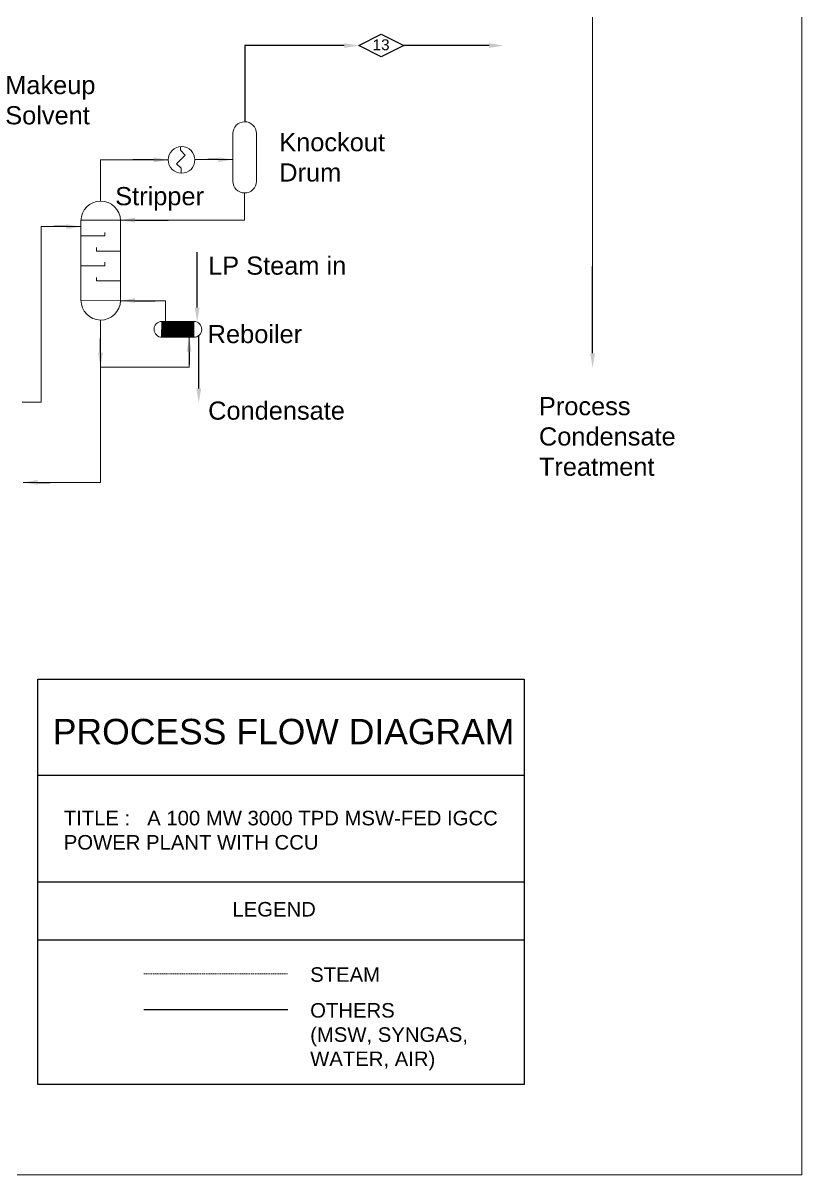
# Model space of a CAD drawing. Header units: millimetres. Extents: x 0 to 796, y 0 to 327.
# Drawn here: x 354.7 to 462, y 0 to 158.6 of the extents above; entities that cross this region are included whole.
import ezdxf
from ezdxf import colors
from ezdxf.entities.mleader import LeaderData, LeaderLine
from ezdxf.enums import TextEntityAlignment as Align
from ezdxf.math import Vec2, Vec3

# ---------------------------------------------------------------- set-up
doc = ezdxf.new("R2010")
doc.units = ezdxf.units.MM
doc.header["$LTSCALE"] = 0.25
doc.header["$MEASUREMENT"] = 0
doc.linetypes.add('ACAD_ISO02W100', pattern=[15, 12, -3])
doc.styles.get("Standard").update_dxf_attribs({"font": 'arial.ttf', "height": 1.5})

# ---------------------------------------------------------------- blocks, each defined once
blk = doc.blocks.new('DIM')
blk.add_lwpolyline([(0, 0), (3.09, 1.55), (6.18, 0), (3.09, -1.55)], close=True)
blk.add_attdef('1', text='', height=2.5).set_placement((2.88, -1.19), align=Align.CENTER)

msp = doc.modelspace()

# ---------------------------------------------------------------- linework, layer by layer
at = {"lineweight": 9}
for p, q in [((433.17, 187.53), (433.17, 125.07)), ((383.63, 143.42), (383.63, 136.82)), ((386.89, 143.39), (386.89, 136.79)), ((365.41, 134.08), (365.41, 139.74)), ((365.41, 139.74), (374.73, 139.74)), ((378.41, 139.78), (383.63, 139.78)), ((385.25, 135.19), (385.25, 131.45)), ((357.26, 106.37), (357.26, 130.55)), ((357.26, 130.55), (362.71, 130.55)), ((362.71, 131.45), (362.71, 120.41)), ((362.71, 131.45), (368.16, 131.45)), ((385.25, 131.45), (368.16, 131.45)), ((368.16, 131.4), (368.16, 120.36)), ((362.71, 129.28), (365.99, 129.28)), ((365.99, 129.28), (365.99, 129.76)), ((364.88, 127.19), (364.88, 127.67)), ((368.16, 127.19), (364.88, 127.19)), ((365.99, 125.16), (365.99, 125.64)), ((362.71, 125.16), (365.99, 125.16)), ((364.88, 123.07), (364.88, 123.55)), ((368.16, 123.07), (364.88, 123.07)), ((362.71, 120.41), (368.16, 120.36)), ((374.37, 120.36), (368.16, 120.36)), ((374.37, 117.51), (374.37, 120.36)), ((365.41, 117.69), (365.41, 95.35)), ((373.85, 117.51), (373.83, 115.32)), ((378.28, 117.37), (373.84, 117.37)), ((373.85, 117.51), (378.28, 117.51)), ((378.28, 117.51), (378.28, 115.32)), ((378.28, 117.26), (373.84, 117.26)), ((378.28, 117.26), (373.84, 117.26)), ((378.28, 117.16), (373.84, 117.16)), ((378.28, 117.16), (373.84, 117.16)), ((378.28, 117.05), (373.84, 117.05)), ((378.28, 117.05), (373.84, 117.05)), ((378.28, 116.95), (373.84, 116.95)), ((378.28, 116.94), (373.84, 116.94)), ((378.28, 116.83), (373.84, 116.83)), ((378.28, 116.83), (373.84, 116.83)), ((378.28, 116.73), (373.84, 116.73)), ((378.28, 116.72), (373.84, 116.72)), ((378.28, 116.62), (373.84, 116.62)), ((378.28, 116.62), (373.84, 116.62)), ((378.28, 116.52), (373.84, 116.52)), ((378.28, 116.52), (373.84, 116.52)), ((378.28, 116.42), (373.84, 116.42)), ((378.28, 116.41), (373.84, 116.41)), ((378.28, 116.31), (373.84, 116.31)), ((378.28, 116.31), (373.84, 116.31)), ((378.28, 116.21), (373.84, 116.21)), ((378.28, 116.21), (373.84, 116.21)), ((378.28, 116.1), (373.84, 116.1)), ((378.28, 116.1), (373.84, 116.1)), ((378.28, 116), (373.84, 116)), ((378.28, 115.99), (373.84, 115.99)), ((378.28, 115.88), (373.84, 115.88)), ((378.28, 115.88), (373.84, 115.88)), ((378.28, 115.78), (373.84, 115.78)), ((378.28, 115.77), (373.84, 115.77)), ((373.83, 115.32), (378.26, 115.32)), ((378.28, 115.67), (373.84, 115.67)), ((378.28, 115.67), (373.84, 115.67)), ((378.28, 115.57), (373.84, 115.57)), ((378.28, 115.57), (373.84, 115.57)), ((378.28, 115.47), (373.84, 115.47)), ((377.61, 111.21), (377.61, 115.32)), ((365.41, 111.21), (374.67, 111.21)), ((374.67, 111.21), (377.61, 111.21)), ((354.61, 106.37), (357.26, 106.37)), ((365.41, 95.35), (354.74, 95.33))]:
    msp.add_line(p, q, dxfattribs=at)
for p, q in [((356.78, 55.04), (423.73, 55.04)), ((423.73, 53.63), (423.73, 12.45)), ((356.78, 40.36), (423.73, 40.36)), ((356.78, 32.38), (423.73, 32.38)), ((371.39, 22.78), (391.19, 22.78))]:
    msp.add_line(p, q)
at = {"linetype": 'ACAD_ISO02W100', "lineweight": 9, "ltscale": 0.05}
msp.add_line((371.39, 27.71), (391.19, 27.71), dxfattribs=at)
at = {"color": 7, "lineweight": 9, "true_color": 0xffffff}
msp.add_lwpolyline([(0, 326.7), (0, 0), (462, 0), (462, 326.7)], close=True, dxfattribs=at)
at = {"lineweight": 9}
for points in [[(375.89, 139.21), (377.07, 140.4), (376.41, 141.06), (376.41, 141.58)], [(376.5, 137.9), (376.5, 138.6), (375.89, 139.21)]]:
    msp.add_lwpolyline(points, dxfattribs=at)
msp.add_lwpolyline([(356.78, 68.26), (423.73, 68.26), (423.73, 12.45), (356.78, 12.45)], close=True)
msp.add_circle((376.57, 139.74), 1.84, dxfattribs=at)
for centre, radius, start, end in [((385.26, 143.36), 1.63, 1.032, 180), ((385.26, 136.82), 1.63, 180, 358.968), ((365.44, 131.35), 2.72, 1.032, 180), ((365.44, 120.41), 2.72, 180, 358.968), ((373.87, 116.41), 1.09, 91.032, 270), ((378.26, 116.41), 1.09, 270, 88.968)]:
    msp.add_arc(centre, radius, start, end, dxfattribs=at)

# ---------------------------------------------------------------- block references
ref = msp.add_blockref('DIM', (400.98, 155.48), dxfattribs=at)
ref.add_attrib('1', '13', dxfattribs={"height": 1.5}).set_placement((404.05, 154.84), align=Align.CENTER)

# ---------------------------------------------------------------- texts
at = {"lineweight": 9, "char_height": 2.5, "attachment_point": 1}
for s, width, insert in [('Makeup Solvent', 2.4753, (352.29, 151.3)), ('Knockout Drum', 2.4753, (390.02, 143.43)), ('Stripper', 2.4753, (367.43, 136)), ('LP Steam in', 21.8764, (380.23, 126.44)), ('Reboiler', 2.4753, (380.17, 117.02)), ('Condensate', 2.4753, (380.23, 106.48))]:
    msp.add_mtext_dynamic_manual_height_columns(s, width=width, gutter_width=1, heights=[0], dxfattribs=dict(at, insert=insert))
at = {"lineweight": 9, "attachment_point": 1}
for s, insert, char_height, width in [('Process Condensate\\PTreatment', (425.78, 107.09), 2.5, 10.0636), ('PROCESS FLOW DIAGRAM ', (358.84, 62.79), 3.5, 76.3876), ('TITLE :   A 100 MW 3000 TPD MSW-FED IGCC ^I^I^I    POWER PLANT WITH CCU ', (360.35, 50.13), 2, 78.2897), ('LEGEND ', (383.57, 37.58), 2, 17.4767), ('STEAM', (394.28, 28.59), 2, 10.2997), ('OTHERS^J(MSW, SYNGAS,\\PWATER, AIR)', (394.28, 23.66), 2, 22.167)]:
    msp.add_mtext(s, dxfattribs=dict(at, insert=insert, char_height=char_height, width=width))

# ---------------------------------------------------------------- leaders
at = {"lineweight": 9}
ml = msp.add_multileader_mtext('Standard', dxfattribs=at)
ml.set_content('')
ml.set_leader_properties()
ml.build(insert=Vec2(0, 0))
ml.multileader.update_dxf_attribs({"has_dogleg": 0, "dogleg_length": 0, "arrow_head_size": 2})
ctx = ml.context
ctx.base_point, ctx.char_height, ctx.arrow_head_size, ctx.landing_gap_size, ctx.plane_origin = Vec3(385.26, 144.99), 0.18, 2, 0.09, Vec3(400.98, 155.48)
notes = []
notes.append((ctx, [(0, (1, 1, 0), (385.26, 144.99), (-1, 0), 0, [(0, [(400.98, 155.48), (385.26, 155.48)], 0, [])])]))
ctx.mtext, ml.multileader.dxf.content_type = None, 0
ml = msp.add_multileader_mtext('Standard', dxfattribs=at)
ml.set_content('')
ml.set_leader_properties()
ml.build(insert=Vec2(0, 0))
ml.multileader.update_dxf_attribs({"has_dogleg": 0, "dogleg_length": 0, "arrow_head_size": 2})
ctx = ml.context
ctx.base_point, ctx.char_height, ctx.arrow_head_size, ctx.landing_gap_size, ctx.plane_origin = Vec3(407.17, 159.39), 0.18, 2, 0.09, Vec3(420.91, 155.48)
notes.append((ctx, [(0, (1, 1, 0), (407.17, 155.48), (-1, 0), 0, [(0, [(420.91, 155.48)], 0, [])])]))
ctx.mtext, ml.multileader.dxf.content_type = None, 0
ml = msp.add_multileader_mtext('Standard', dxfattribs=at)
ml.set_content('', color=256)
ml.set_leader_properties()
ml.build(insert=Vec2(0, 0))
ml.multileader.update_dxf_attribs({"has_dogleg": 0, "dogleg_length": 0, "arrow_head_size": 2})
ctx = ml.context
ctx.base_point, ctx.char_height, ctx.arrow_head_size, ctx.landing_gap_size, ctx.plane_origin = Vec3(369.67, 139.74), 0.18, 2, 0.09, Vec3(374.73, 139.74)
ctx.text_align_type = 2
notes.append((ctx, [(0, (1, 1, 0), (369.85, 139.74), (-1, 0), 0, [(0, [(374.73, 139.74)], 0, [])])]))
ctx.mtext.insert, ctx.mtext.alignment, ctx.mtext.flow_direction = Vec3(369.76, 139.83), 3, 5
ml = msp.add_multileader_mtext('Standard', dxfattribs=at)
ml.set_content('', color=256)
ml.set_leader_properties()
ml.build(insert=Vec2(0, 0))
ml.multileader.update_dxf_attribs({"has_dogleg": 0, "dogleg_length": 0, "arrow_head_size": 2})
ctx = ml.context
ctx.base_point, ctx.char_height, ctx.arrow_head_size, ctx.landing_gap_size, ctx.plane_origin = Vec3(380.03, 139.78), 0.18, 2, 0.09, Vec3(383.63, 139.78)
ctx.text_align_type = 2
notes.append((ctx, [(0, (1, 1, 0), (380.21, 139.78), (-1, 0), 0, [(0, [(383.63, 139.78)], 0, [])])]))
ctx.mtext.insert, ctx.mtext.alignment, ctx.mtext.flow_direction = Vec3(380.12, 139.87), 3, 5
ml = msp.add_multileader_mtext('Standard', dxfattribs=at)
ml.set_content('', color=256)
ml.set_leader_properties()
ml.build(insert=Vec2(0, 0))
ml.multileader.update_dxf_attribs({"has_dogleg": 0, "dogleg_length": 0, "arrow_head_size": 2})
ctx = ml.context
ctx.base_point, ctx.char_height, ctx.arrow_head_size, ctx.landing_gap_size, ctx.plane_origin = Vec3(374.74, 131.45), 0.18, 2, 0.09, Vec3(368.16, 131.45)
ctx.text_align_type = 2
notes.append((ctx, [(0, (1, 1, 0), (374.74, 131.45), (1, 0), 0, [(0, [(368.16, 131.45)], 0, [])])]))
ctx.mtext.insert, ctx.mtext.alignment, ctx.mtext.flow_direction = Vec3(374.83, 131.54), 3, 5
ml = msp.add_multileader_mtext('Standard', dxfattribs=at)
ml.set_content('', color=256)
ml.set_leader_properties()
ml.build(insert=Vec2(0, 0))
ml.multileader.update_dxf_attribs({"has_dogleg": 0, "dogleg_length": 0, "arrow_head_size": 2})
ctx = ml.context
ctx.base_point, ctx.char_height, ctx.arrow_head_size, ctx.landing_gap_size, ctx.plane_origin = Vec3(358.82, 130.55), 0.18, 2, 0.09, Vec3(362.71, 130.55)
ctx.text_align_type = 2
notes.append((ctx, [(0, (1, 1, 0), (359, 130.55), (-1, 0), 0, [(0, [(362.71, 130.55)], 0, [])])]))
ctx.mtext.insert, ctx.mtext.alignment, ctx.mtext.flow_direction = Vec3(358.91, 130.64), 3, 5
at = {"linetype": 'ACAD_ISO02W100', "lineweight": 9, "ltscale": 0.05}
ml = msp.add_multileader_mtext('Standard', dxfattribs=at)
ml.set_content('')
ml.set_leader_properties()
ml.build(insert=Vec2(0, 0))
ml.multileader.update_dxf_attribs({"has_dogleg": 0, "dogleg_length": 0, "arrow_head_size": 2})
ctx = ml.context
ctx.base_point, ctx.char_height, ctx.arrow_head_size, ctx.landing_gap_size, ctx.plane_origin = Vec3(378.53, 121.39), 0.18, 2, 0.09, Vec3(378.72, 117.41)
notes.append((ctx, [(1, (1, 1, 0), (378.72, 127.04), (-1, 0), 0, [(0, [(378.72, 117.41)], 0, [])])]))
ctx.mtext, ml.multileader.dxf.content_type = None, 0
at = {"lineweight": 9}
ml = msp.add_multileader_mtext('Standard', dxfattribs=at)
ml.set_content('')
ml.set_leader_properties()
ml.build(insert=Vec2(0, 0))
ml.multileader.update_dxf_attribs({"has_dogleg": 0, "dogleg_length": 0, "arrow_head_size": 2})
ctx = ml.context
ctx.base_point, ctx.char_height, ctx.arrow_head_size, ctx.landing_gap_size, ctx.plane_origin = Vec3(432.46, 131.85), 0.18, 2, 0.09, Vec3(433.17, 42.79)
notes.append((ctx, [(1, (1, 1, 0), (433.17, 125.07), (-1, 0), 0, [(0, [(433.17, 111.12)], 0, [])])]))
ctx.mtext, ml.multileader.dxf.content_type = None, 0
ml = msp.add_multileader_mtext('Standard', dxfattribs=at)
ml.set_content('', color=256)
ml.set_leader_properties()
ml.build(insert=Vec2(0, 0))
ml.multileader.update_dxf_attribs({"has_dogleg": 0, "dogleg_length": 0, "arrow_head_size": 2})
ctx = ml.context
ctx.base_point, ctx.char_height, ctx.arrow_head_size, ctx.landing_gap_size, ctx.plane_origin = Vec3(372.92, 120.36), 0.18, 2, 0.09, Vec3(368.16, 120.36)
ctx.text_align_type = 2
notes.append((ctx, [(0, (1, 1, 0), (372.92, 120.36), (1, 0), 0, [(0, [(368.16, 120.36)], 0, [])])]))
ctx.mtext.insert, ctx.mtext.alignment, ctx.mtext.flow_direction = Vec3(373.01, 120.45), 3, 5
ml = msp.add_multileader_mtext('Standard', dxfattribs=at)
ml.set_content('', color=256)
ml.set_leader_properties()
ml.build(insert=Vec2(0, 0))
ml.multileader.update_dxf_attribs({"has_dogleg": 0, "dogleg_length": 0, "arrow_head_size": 2})
ctx = ml.context
ctx.base_point, ctx.char_height, ctx.arrow_head_size, ctx.landing_gap_size, ctx.plane_origin = Vec3(365.41, 115.16), 0.18, 2, 0.09, Vec3(365.41, 111.21)
ctx.text_align_type = 2
notes.append((ctx, [(0, (1, 1, 0), (365.41, 115.16), (1, 0), 0, [(0, [(365.41, 111.21)], 0, [])])]))
ctx.mtext.insert, ctx.mtext.alignment, ctx.mtext.flow_direction = Vec3(365.5, 115.25), 3, 5
ml = msp.add_multileader_mtext('Standard', dxfattribs=at)
ml.set_content('', color=256)
ml.set_leader_properties()
ml.build(insert=Vec2(0, 0))
ml.multileader.update_dxf_attribs({"has_dogleg": 0, "dogleg_length": 0, "arrow_head_size": 2})
ctx = ml.context
ctx.base_point, ctx.char_height, ctx.arrow_head_size, ctx.landing_gap_size, ctx.plane_origin = Vec3(377.61, 111.59), 0.18, 2, 0.09, Vec3(377.61, 115.32)
ctx.text_align_type = 2
notes.append((ctx, [(0, (1, 1, 0), (377.61, 111.59), (1, 0), 0, [(0, [(377.61, 115.32)], 0, [])])]))
ctx.mtext.insert, ctx.mtext.alignment, ctx.mtext.flow_direction = Vec3(377.7, 111.68), 3, 5
ml = msp.add_multileader_mtext('Standard', dxfattribs=at)
ml.set_content('')
ml.set_leader_properties()
ml.build(insert=Vec2(0, 0))
ml.multileader.update_dxf_attribs({"has_dogleg": 0, "dogleg_length": 0, "arrow_head_size": 2})
ctx = ml.context
ctx.base_point, ctx.char_height, ctx.arrow_head_size, ctx.landing_gap_size, ctx.plane_origin = Vec3(380.07, 115.55), 0.18, 2, 0.09, Vec3(378.94, 110.34)
notes.append((ctx, [(0, (1, 1, 0), (378.94, 115.55), (1, 0), 0, [(0, [(378.94, 106.28)], 0, [])])]))
ctx.mtext, ml.multileader.dxf.content_type = None, 0
ml = msp.add_multileader_mtext('Standard', dxfattribs=at)
ml.set_content('', color=256)
ml.set_leader_properties()
ml.build(insert=Vec2(0, 0))
ml.multileader.update_dxf_attribs({"has_dogleg": 0, "dogleg_length": 0, "arrow_head_size": 2})
ctx = ml.context
ctx.base_point, ctx.char_height, ctx.arrow_head_size, ctx.landing_gap_size, ctx.plane_origin = Vec3(358.47, 95.35), 0.18, 2, 0.09, Vec3(354.5, 95.35)
ctx.text_align_type = 2
notes.append((ctx, [(0, (1, 1, 0), (358.47, 95.35), (1, 0), 0, [(0, [(354.74, 95.33)], 0, [])])]))
ctx.mtext.insert, ctx.mtext.alignment, ctx.mtext.flow_direction = Vec3(358.56, 95.44), 3, 5
for ctx, leaders in notes:
    for number, flags, end, landing, length, lines in leaders:
        leader = LeaderData()
        leader.index, (leader.has_last_leader_line, leader.has_dogleg_vector, leader.attachment_direction) = number, flags
        leader.last_leader_point, leader.dogleg_vector, leader.dogleg_length = Vec3(end), Vec3(landing), length
        for number, points, colour, breaks in lines:
            line = LeaderLine()
            line.index, line.vertices, line.color, line.breaks = number, Vec3.list(points), colors.encode_raw_color(colour), breaks
            leader.lines.append(line)
        ctx.leaders.append(leader)

doc.saveas('drawing.dxf')
